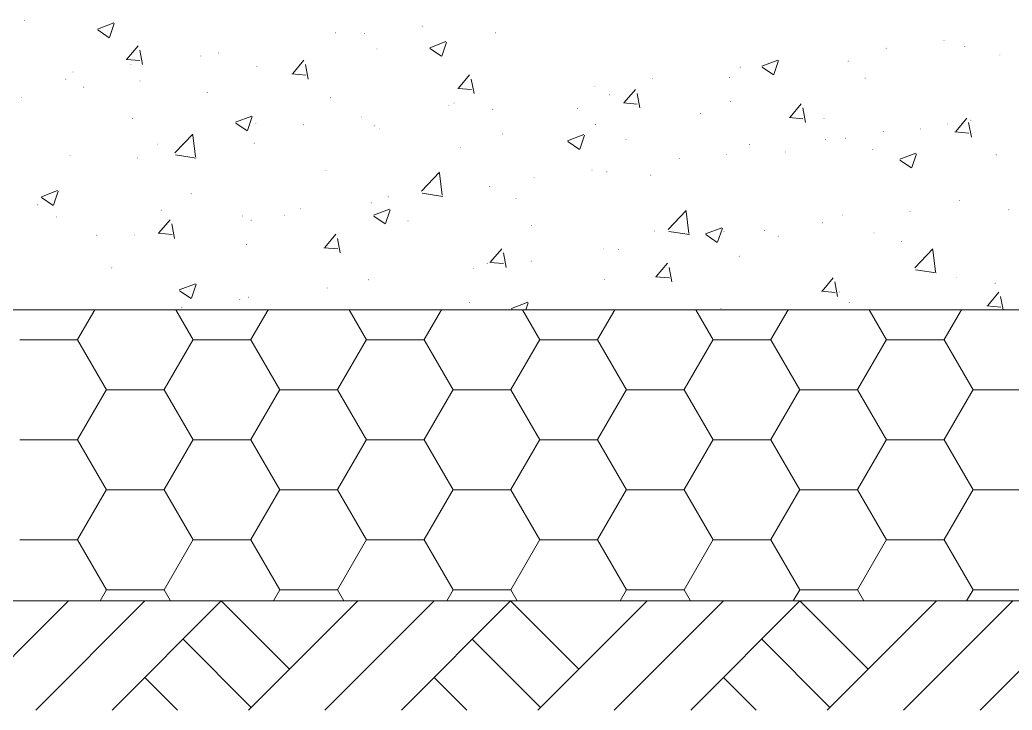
# Model space of a CAD drawing. Header units: millimetres. Extents: x -30643 to 86172, y -19411 to 63186.
# Drawn here: x -2947 to 2415, y -8136 to -4407 of the extents above; entities that cross this region are included whole.
import ezdxf

# ---------------------------------------------------------------- set-up
doc = ezdxf.new("R2010")
doc.units = ezdxf.units.MM

msp = doc.modelspace()

# ---------------------------------------------------------------- hatches: boundary and pattern name
h = msp.add_hatch(color=0)
h.dxf.hatch_style = 2
h.paths.add_polyline_path([(-2922.6, -4412.2), (-2925.2, -4409.6), (-2922.6, -4407), (-2920, -4409.6)])
h = msp.add_hatch(color=0)
h.dxf.hatch_style = 2
h.paths.add_polyline_path([(-772.8, -4443.2), (-775.4, -4440.6), (-772.8, -4438), (-770.2, -4440.6)])
h = msp.add_hatch(color=0)
h.dxf.hatch_style = 2
h.paths.add_polyline_path([(-1241.5, -4479.8), (-1244.1, -4477.2), (-1241.5, -4474.6), (-1238.9, -4477.2)])
h = msp.add_hatch(color=0)
h.dxf.hatch_style = 2
h.paths.add_polyline_path([(-1085.2, -4484), (-1087.9, -4481.4), (-1085.2, -4478.8), (-1082.6, -4481.4)])
h = msp.add_hatch(color=0)
h.dxf.hatch_style = 2
h.paths.add_polyline_path([(-376.6, -4479.1), (-379.2, -4476.5), (-376.6, -4473.9), (-374, -4476.5)])
h = msp.add_hatch(color=0)
h.dxf.hatch_style = 2
h.paths.add_polyline_path([(1734.4, -4562.1), (1731.8, -4559.5), (1734.4, -4556.9), (1737, -4559.5)])
h = msp.add_hatch(color=0)
h.dxf.hatch_style = 2
h.paths.add_polyline_path([(2046.8, -4520.6), (2044.2, -4518), (2046.8, -4515.4), (2049.4, -4518)])
h = msp.add_hatch(color=0)
h.dxf.hatch_style = 2
h.paths.add_polyline_path([(2159.4, -4553), (2156.8, -4550.4), (2159.4, -4547.8), (2162, -4550.4)])
h = msp.add_hatch(color=0)
h.dxf.hatch_style = 2
h.paths.add_polyline_path([(-1969.8, -4604.3), (-1972.4, -4601.7), (-1969.8, -4599.1), (-1967.2, -4601.7)])
h = msp.add_hatch(color=0)
h.dxf.hatch_style = 2
h.paths.add_polyline_path([(-1874.1, -4588.2), (-1876.7, -4585.6), (-1874.1, -4583), (-1871.5, -4585.6)])
h = msp.add_hatch(color=0)
h.dxf.hatch_style = 2
h.paths.add_polyline_path([(-1017.7, -4567.1), (-1020.3, -4564.4), (-1017.7, -4561.8), (-1015.1, -4564.4)])
h = msp.add_hatch(color=0)
h.dxf.hatch_style = 2
h.paths.add_polyline_path([(2348.7, -4599.4), (2346.1, -4596.8), (2348.7, -4594.2), (2351.3, -4596.8)])
h = msp.add_hatch(color=0)
h.dxf.hatch_style = 2
h.paths.add_polyline_path([(-2346.9, -4650.1), (-2349.6, -4647.5), (-2346.9, -4644.9), (-2344.3, -4647.5)])
h = msp.add_hatch(color=0)
h.dxf.hatch_style = 2
h.paths.add_polyline_path([(-1666.5, -4660.6), (-1669.1, -4658), (-1666.5, -4655.4), (-1663.9, -4658)])
h = msp.add_hatch(color=0)
h.dxf.hatch_style = 2
h.paths.add_polyline_path([(945.6, -4665.6), (943, -4663), (945.6, -4660.4), (948.2, -4663)])
h = msp.add_hatch(color=0)
h.dxf.hatch_style = 2
h.paths.add_polyline_path([(1528.9, -4633.2), (1526.3, -4630.6), (1528.9, -4628), (1531.5, -4630.6)])
h = msp.add_hatch(color=0)
h.dxf.hatch_style = 2
h.paths.add_polyline_path([(-2660.1, -4691.6), (-2662.7, -4689), (-2660.1, -4686.4), (-2657.5, -4689)])
h = msp.add_hatch(color=0)
h.dxf.hatch_style = 2
h.paths.add_polyline_path([(887.9, -4721.2), (885.3, -4718.6), (887.9, -4715.9), (890.5, -4718.6)])
h = msp.add_hatch(color=0)
h.dxf.hatch_style = 2
h.paths.add_polyline_path([(-2698.1, -4729.6), (-2700.7, -4727), (-2698.1, -4724.4), (-2695.5, -4727)])
h = msp.add_hatch(color=0)
h.dxf.hatch_style = 2
h.paths.add_polyline_path([(-2601, -4773.9), (-2603.6, -4771.3), (-2601, -4768.7), (-2598.4, -4771.3)])
h = msp.add_hatch(color=0)
h.dxf.hatch_style = 2
h.paths.add_polyline_path([(-2297, -4740.2), (-2299.6, -4737.6), (-2297, -4734.9), (-2294.4, -4737.6)])
h = msp.add_hatch(color=0)
h.dxf.hatch_style = 2
h.paths.add_polyline_path([(160.3, -4769), (157.7, -4766.4), (160.3, -4763.8), (162.9, -4766.4)])
h = msp.add_hatch(color=0)
h.dxf.hatch_style = 2
h.paths.add_polyline_path([(472.7, -4728.2), (470.1, -4725.6), (472.7, -4723), (475.3, -4725.6)])
h = msp.add_hatch(color=0)
h.dxf.hatch_style = 2
h.paths.add_polyline_path([(1620.4, -4724.7), (1617.8, -4722.1), (1620.4, -4719.5), (1623, -4722.1)])
h = msp.add_hatch(color=0)
h.dxf.hatch_style = 2
h.paths.add_polyline_path([(-2938, -4828.1), (-2940.6, -4825.5), (-2938, -4822.9), (-2935.4, -4825.5)])
h = msp.add_hatch(color=0)
h.dxf.hatch_style = 2
h.paths.add_polyline_path([(-1934.6, -4802.1), (-1937.2, -4799.5), (-1934.6, -4796.9), (-1932, -4799.5)])
h = msp.add_hatch(color=0)
h.dxf.hatch_style = 2
h.paths.add_polyline_path([(-1268.2, -4830.2), (-1270.8, -4827.6), (-1268.2, -4825), (-1265.6, -4827.6)])
h = msp.add_hatch(color=0)
h.dxf.hatch_style = 2
h.paths.add_polyline_path([(239.1, -4814.7), (236.5, -4812.1), (239.1, -4809.5), (241.7, -4812.1)])
h = msp.add_hatch(color=0)
h.dxf.hatch_style = 2
h.paths.add_polyline_path([(-628.6, -4873.2), (-631.2, -4870.5), (-628.6, -4867.9), (-626, -4870.5)])
h = msp.add_hatch(color=0)
h.dxf.hatch_style = 2
h.paths.add_polyline_path([(-601.1, -4859.1), (-603.7, -4856.5), (-601.1, -4853.9), (-598.5, -4856.5)])
h = msp.add_hatch(color=0)
h.dxf.hatch_style = 2
h.paths.add_polyline_path([(892.1, -4849.9), (889.5, -4847.3), (892.1, -4844.7), (894.7, -4847.3)])
h = msp.add_hatch(color=0)
h.dxf.hatch_style = 2
h.paths.add_polyline_path([(-1101.4, -4935.1), (-1104, -4932.5), (-1101.4, -4929.9), (-1098.8, -4932.5)])
h = msp.add_hatch(color=0)
h.dxf.hatch_style = 2
h.paths.add_polyline_path([(-391.4, -4894.3), (-394, -4891.7), (-391.4, -4889.1), (-388.8, -4891.7)])
h = msp.add_hatch(color=0)
h.dxf.hatch_style = 2
h.paths.add_polyline_path([(65.3, -4887.2), (62.7, -4884.6), (65.3, -4882), (67.9, -4884.6)])
h = msp.add_hatch(color=0)
h.dxf.hatch_style = 2
h.paths.add_polyline_path([(731.6, -4915.4), (729, -4912.8), (731.6, -4910.2), (734.3, -4912.8)])
h = msp.add_hatch(color=0)
h.dxf.hatch_style = 2
h.paths.add_polyline_path([(-2337.8, -4942.1), (-2340.4, -4939.5), (-2337.8, -4936.9), (-2335.2, -4939.5)])
h = msp.add_hatch(color=0)
h.dxf.hatch_style = 2
h.paths.add_polyline_path([(-1671.4, -4970.3), (-1674, -4967.7), (-1671.4, -4965.1), (-1668.8, -4967.7)])
h = msp.add_hatch(color=0)
h.dxf.hatch_style = 2
h.paths.add_polyline_path([(-1413.9, -4976.6), (-1416.5, -4974), (-1413.9, -4971.4), (-1411.3, -4974)])
h = msp.add_hatch(color=0)
h.dxf.hatch_style = 2
h.paths.add_polyline_path([(-1032.5, -4982.2), (-1035.1, -4979.6), (-1032.5, -4977), (-1029.9, -4979.6)])
h = msp.add_hatch(color=0)
h.dxf.hatch_style = 2
h.paths.add_polyline_path([(163.8, -4974.5), (161.2, -4971.9), (163.8, -4969.3), (166.4, -4971.9)])
h = msp.add_hatch(color=0)
h.dxf.hatch_style = 2
h.paths.add_polyline_path([(1398.7, -4943.5), (1396.1, -4940.9), (1398.7, -4938.3), (1401.3, -4940.9)])
h = msp.add_hatch(color=0)
h.dxf.hatch_style = 2
h.paths.add_polyline_path([(2065.1, -4971.7), (2062.5, -4969.1), (2065.1, -4966.5), (2067.7, -4969.1)])
h = msp.add_hatch(color=0)
h.dxf.hatch_style = 2
h.paths.add_polyline_path([(2144.6, -4968.9), (2142, -4966.2), (2144.6, -4963.6), (2147.2, -4966.2)])
h = msp.add_hatch(color=0)
h.dxf.hatch_style = 2
h.paths.add_polyline_path([(2191.8, -4951.3), (2189.2, -4948.7), (2191.8, -4946.1), (2194.4, -4948.7)])
h = msp.add_hatch(color=0)
h.dxf.hatch_style = 2
h.paths.add_polyline_path([(-1004.3, -4998.4), (-1006.9, -4995.8), (-1004.3, -4993.2), (-1001.7, -4995.8)])
h = msp.add_hatch(color=0)
h.dxf.hatch_style = 2
h.paths.add_polyline_path([(-337.9, -5026.6), (-340.5, -5024), (-337.9, -5021.3), (-335.3, -5024)])
h = msp.add_hatch(color=0)
h.dxf.hatch_style = 2
h.paths.add_polyline_path([(1718.2, -5013.2), (1715.6, -5010.6), (1718.2, -5008), (1720.8, -5010.6)])
h = msp.add_hatch(color=0)
h.dxf.hatch_style = 2
h.paths.add_polyline_path([(1919.5, -4999.1), (1916.9, -4996.5), (1919.5, -4993.9), (1922.1, -4996.5)])
h = msp.add_hatch(color=0)
h.dxf.hatch_style = 2
h.paths.add_polyline_path([(-2202.7, -5080.7), (-2205.3, -5078.1), (-2202.7, -5075.5), (-2200.1, -5078.1)])
h = msp.add_hatch(color=0)
h.dxf.hatch_style = 2
h.paths.add_polyline_path([(-1681.3, -5075.8), (-1683.9, -5073.2), (-1681.3, -5070.6), (-1678.7, -5073.2)])
h = msp.add_hatch(color=0)
h.dxf.hatch_style = 2
h.paths.add_polyline_path([(328.4, -5054.7), (325.8, -5052.1), (328.4, -5049.5), (331, -5052.1)])
h = msp.add_hatch(color=0)
h.dxf.hatch_style = 2
h.paths.add_polyline_path([(995.5, -5082.8), (992.9, -5080.2), (995.5, -5077.6), (998.1, -5080.2)])
h = msp.add_hatch(color=0)
h.dxf.hatch_style = 2
h.paths.add_polyline_path([(1405.8, -5054.7), (1403.2, -5052.1), (1405.8, -5049.5), (1408.4, -5052.1)])
h = msp.add_hatch(color=0)
h.dxf.hatch_style = 2
h.paths.add_polyline_path([(1514.1, -5049.1), (1511.5, -5046.5), (1514.1, -5043.9), (1516.7, -5046.5)])
h = msp.add_hatch(color=0)
h.dxf.hatch_style = 2
h.paths.add_polyline_path([(-2675.6, -5142.7), (-2678.2, -5140.1), (-2675.6, -5137.5), (-2673, -5140.1)])
h = msp.add_hatch(color=0)
h.dxf.hatch_style = 2
h.paths.add_polyline_path([(-564.5, -5099.7), (-567.1, -5097.1), (-564.5, -5094.5), (-561.9, -5097.1)])
h = msp.add_hatch(color=0)
h.dxf.hatch_style = 2
h.paths.add_polyline_path([(872.4, -5137), (869.8, -5134.4), (872.4, -5131.8), (875, -5134.4)])
h = msp.add_hatch(color=0)
h.dxf.hatch_style = 2
h.paths.add_polyline_path([(1191.2, -5123.7), (1188.5, -5121.1), (1191.2, -5118.5), (1193.8, -5121.1)])
h = msp.add_hatch(color=0)
h.dxf.hatch_style = 2
h.paths.add_polyline_path([(1661.9, -5111), (1659.3, -5108.4), (1661.9, -5105.8), (1664.5, -5108.4)])
h = msp.add_hatch(color=0)
h.dxf.hatch_style = 2
h.paths.add_polyline_path([(2328.3, -5139.1), (2325.7, -5136.5), (2328.3, -5133.9), (2330.9, -5136.5)])
h = msp.add_hatch(color=0)
h.dxf.hatch_style = 2
h.paths.add_polyline_path([(-2311.8, -5156), (-2314.4, -5153.4), (-2311.8, -5150.8), (-2309.2, -5153.4)])
h = msp.add_hatch(color=0)
h.dxf.hatch_style = 2
h.paths.add_polyline_path([(616.9, -5158.1), (614.3, -5155.5), (616.9, -5152.9), (619.6, -5155.5)])
h = msp.add_hatch(color=0)
h.dxf.hatch_style = 2
h.paths.add_polyline_path([(-1292.8, -5225), (-1295.4, -5222.4), (-1292.8, -5219.8), (-1290.2, -5222.4)])
h = msp.add_hatch(color=0)
h.dxf.hatch_style = 2
h.paths.add_polyline_path([(144.1, -5220.8), (141.5, -5218.2), (144.1, -5215.6), (146.7, -5218.2)])
h = msp.add_hatch(color=0)
h.dxf.hatch_style = 2
h.paths.add_polyline_path([(224.3, -5230.6), (221.7, -5228), (224.3, -5225.4), (226.9, -5228)])
h = msp.add_hatch(color=0)
h.dxf.hatch_style = 2
h.paths.add_polyline_path([(462.8, -5248.9), (460.2, -5246.3), (462.8, -5243.7), (465.4, -5246.3)])
h = msp.add_hatch(color=0)
h.dxf.hatch_style = 2
h.paths.add_polyline_path([(-406.9, -5310.1), (-409.5, -5307.5), (-406.9, -5304.9), (-404.3, -5307.5)])
h = msp.add_hatch(color=0)
h.dxf.hatch_style = 2
h.paths.add_polyline_path([(-168.4, -5261.6), (-171, -5259), (-168.4, -5256.4), (-165.8, -5259)])
h = msp.add_hatch(color=0)
h.dxf.hatch_style = 2
h.paths.add_polyline_path([(-2021.1, -5349.5), (-2023.7, -5346.9), (-2021.1, -5344.3), (-2018.5, -5346.9)])
h = msp.add_hatch(color=0)
h.dxf.hatch_style = 2
h.paths.add_polyline_path([(-957.2, -5365.7), (-959.8, -5363.1), (-957.2, -5360.5), (-954.6, -5363.1)])
h = msp.add_hatch(color=0)
h.dxf.hatch_style = 2
h.paths.add_polyline_path([(-2849.4, -5409.4), (-2852, -5406.8), (-2849.4, -5404.1), (-2846.8, -5406.8)])
h = msp.add_hatch(color=0)
h.dxf.hatch_style = 2
h.paths.add_polyline_path([(-1048, -5398.1), (-1050.6, -5395.5), (-1048, -5392.9), (-1045.4, -5395.5)])
h = msp.add_hatch(color=0)
h.dxf.hatch_style = 2
h.paths.add_polyline_path([(-265.5, -5374.2), (-268.1, -5371.6), (-265.5, -5369), (-262.9, -5371.6)])
h = msp.add_hatch(color=0)
h.dxf.hatch_style = 2
h.paths.add_polyline_path([(2129.2, -5384.7), (2126.6, -5382.1), (2129.2, -5379.5), (2131.8, -5382.1)])
h = msp.add_hatch(color=0)
h.dxf.hatch_style = 2
h.paths.add_polyline_path([(-2183, -5437.5), (-2185.6, -5434.9), (-2183, -5432.3), (-2180.4, -5434.9)])
h = msp.add_hatch(color=0)
h.dxf.hatch_style = 2
h.paths.add_polyline_path([(-1742.5, -5469.2), (-1745.1, -5466.6), (-1742.5, -5464), (-1739.9, -5466.6)])
h = msp.add_hatch(color=0)
h.dxf.hatch_style = 2
h.paths.add_polyline_path([(-1516.6, -5465.6), (-1519.2, -5463), (-1516.6, -5460.4), (-1514, -5463)])
h = msp.add_hatch(color=0)
h.dxf.hatch_style = 2
h.paths.add_polyline_path([(-1430.1, -5427.7), (-1432.7, -5425), (-1430.1, -5422.4), (-1427.4, -5425)])
h = msp.add_hatch(color=0)
h.dxf.hatch_style = 2
h.paths.add_polyline_path([(1498.7, -5464.2), (1496.1, -5461.6), (1498.7, -5459), (1501.3, -5461.6)])
h = msp.add_hatch(color=0)
h.dxf.hatch_style = 2
h.paths.add_polyline_path([(1863.2, -5443.8), (1860.6, -5441.2), (1863.2, -5438.6), (1865.8, -5441.2)])
h = msp.add_hatch(color=0)
h.dxf.hatch_style = 2
h.paths.add_polyline_path([(2396.6, -5436.1), (2394, -5433.5), (2396.6, -5430.9), (2399.2, -5433.5)])
h = msp.add_hatch(color=0)
h.dxf.hatch_style = 2
h.paths.add_polyline_path([(-2749.5, -5474.8), (-2752.1, -5472.2), (-2749.5, -5469.6), (-2746.8, -5472.2)])
h = msp.add_hatch(color=0)
h.dxf.hatch_style = 2
h.paths.add_polyline_path([(-1696.7, -5491.7), (-1699.4, -5489.1), (-1696.7, -5486.5), (-1694.1, -5489.1)])
h = msp.add_hatch(color=0)
h.dxf.hatch_style = 2
h.paths.add_polyline_path([(-993.8, -5498.7), (-996.4, -5496.1), (-993.8, -5493.5), (-991.2, -5496.1)])
h = msp.add_hatch(color=0)
h.dxf.hatch_style = 2
h.paths.add_polyline_path([(-849.5, -5493.8), (-852.1, -5491.2), (-849.5, -5488.6), (-846.9, -5491.2)])
h = msp.add_hatch(color=0)
h.dxf.hatch_style = 2
h.paths.add_polyline_path([(-183.1, -5521.9), (-185.7, -5519.3), (-183.1, -5516.7), (-180.5, -5519.3)])
h = msp.add_hatch(color=0)
h.dxf.hatch_style = 2
h.paths.add_polyline_path([(1390.3, -5505.8), (1387.7, -5503.2), (1390.3, -5500.6), (1392.9, -5503.2)])
h = msp.add_hatch(color=0)
h.dxf.hatch_style = 2
h.paths.add_polyline_path([(-2531.3, -5572.6), (-2533.9, -5570), (-2531.3, -5567.4), (-2528.7, -5570)])
h = msp.add_hatch(color=0)
h.dxf.hatch_style = 2
h.paths.add_polyline_path([(-2327.2, -5571.9), (-2329.8, -5569.3), (-2327.2, -5566.7), (-2324.6, -5569.3)])
h = msp.add_hatch(color=0)
h.dxf.hatch_style = 2
h.paths.add_polyline_path([(483.3, -5550.1), (480.6, -5547.5), (483.3, -5544.9), (485.9, -5547.5)])
h = msp.add_hatch(color=0)
h.dxf.hatch_style = 2
h.paths.add_polyline_path([(857.6, -5552.2), (855, -5549.6), (857.6, -5547), (860.2, -5549.6)])
h = msp.add_hatch(color=0)
h.dxf.hatch_style = 2
h.paths.add_polyline_path([(1077.2, -5547.3), (1074.6, -5544.7), (1077.2, -5542.1), (1079.8, -5544.7)])
h = msp.add_hatch(color=0)
h.dxf.hatch_style = 2
h.paths.add_polyline_path([(1150.3, -5578.2), (1147.7, -5575.6), (1150.3, -5573), (1152.9, -5575.6)])
h = msp.add_hatch(color=0)
h.dxf.hatch_style = 2
h.paths.add_polyline_path([(1668.2, -5560.6), (1665.6, -5558), (1668.2, -5555.4), (1670.8, -5558)])
h = msp.add_hatch(color=0)
h.dxf.hatch_style = 2
h.paths.add_polyline_path([(-1722.1, -5624), (-1724.7, -5621.4), (-1722.1, -5618.8), (-1719.5, -5621.4)])
h = msp.add_hatch(color=0)
h.dxf.hatch_style = 2
h.paths.add_polyline_path([(1816.7, -5606.4), (1814.1, -5603.8), (1816.7, -5601.2), (1819.3, -5603.8)])
h = msp.add_hatch(color=0)
h.dxf.hatch_style = 2
h.paths.add_polyline_path([(208.8, -5645.8), (206.2, -5643.2), (208.8, -5640.6), (211.4, -5643.2)])
h = msp.add_hatch(color=0)
h.dxf.hatch_style = 2
h.paths.add_polyline_path([(289, -5650.7), (286.4, -5648.1), (289, -5645.5), (291.6, -5648.1)])
h = msp.add_hatch(color=0)
h.dxf.hatch_style = 2
h.paths.add_polyline_path([(939.9, -5685.9), (937.3, -5683.3), (939.9, -5680.7), (942.5, -5683.3)])
h = msp.add_hatch(color=0)
h.dxf.hatch_style = 2
h.paths.add_polyline_path([(-421.7, -5726), (-424.3, -5723.4), (-421.7, -5720.8), (-419.1, -5723.4)])
h = msp.add_hatch(color=0)
h.dxf.hatch_style = 2
h.paths.add_polyline_path([(-184.5, -5713.3), (-187.1, -5710.7), (-184.5, -5708.1), (-181.9, -5710.7)])
h = msp.add_hatch(color=0)
h.dxf.hatch_style = 2
h.paths.add_polyline_path([(-2450.4, -5749.2), (-2453, -5746.6), (-2450.4, -5744), (-2447.8, -5746.6)])
h = msp.add_hatch(color=0)
h.dxf.hatch_style = 2
h.paths.add_polyline_path([(-497, -5754.2), (-499.6, -5751.6), (-497, -5749), (-494.4, -5751.6)])
h = msp.add_hatch(color=0)
h.dxf.hatch_style = 2
h.paths.add_polyline_path([(-1063.4, -5814), (-1066, -5811.4), (-1063.4, -5808.8), (-1060.8, -5811.4)])
h = msp.add_hatch(color=0)
h.dxf.hatch_style = 2
h.paths.add_polyline_path([(211.6, -5811.2), (209, -5808.6), (211.6, -5805.9), (214.2, -5808.6)])
h = msp.add_hatch(color=0)
h.dxf.hatch_style = 2
h.paths.add_polyline_path([(2114.4, -5800.6), (2111.8, -5798), (2114.4, -5795.4), (2117, -5798)])
h = msp.add_hatch(color=0)
h.dxf.hatch_style = 2
h.paths.add_polyline_path([(2323.4, -5832.3), (2320.8, -5829.7), (2323.4, -5827.1), (2326, -5829.7)])
h = msp.add_hatch(color=0)
h.dxf.hatch_style = 2
h.paths.add_polyline_path([(-1285.8, -5858.3), (-1288.4, -5855.7), (-1285.8, -5853.1), (-1283.2, -5855.7)])
h = msp.add_hatch(color=0)
h.dxf.hatch_style = 2
h.paths.add_polyline_path([(1483.2, -5880.1), (1480.6, -5877.5), (1483.2, -5874.9), (1485.8, -5877.5)])
h = msp.add_hatch(color=0)
h.dxf.hatch_style = 2
h.paths.add_polyline_path([(-1758.7, -5920.2), (-1761.3, -5917.6), (-1758.7, -5915), (-1756.1, -5917.6)])
h = msp.add_hatch(color=0)
h.dxf.hatch_style = 2
h.paths.add_polyline_path([(-1711.5, -5907.6), (-1714.1, -5905), (-1711.5, -5902.4), (-1708.9, -5905)])
h = msp.add_hatch(color=0)
h.dxf.hatch_style = 2
h.paths.add_polyline_path([(-516.7, -5935.7), (-519.3, -5933.1), (-516.7, -5930.5), (-514.1, -5933.1)])
h = msp.add_hatch(color=0)
h.dxf.hatch_style = 2
h.paths.add_polyline_path([(1534.5, -5936.4), (1531.9, -5933.8), (1534.5, -5931.2), (1537.2, -5933.8)])
h = msp.add_hatch(color=0)
h.dxf.hatch_style = 2
h.paths.add_polyline_path([(-2853.6, -5975.8), (-2856.2, -5973.2), (-2853.6, -5970.6), (-2851, -5973.2)])
h = msp.add_hatch(color=0)
h.dxf.hatch_style = 2
h.paths.add_polyline_path([(-2853.6, -5975.8), (-2856.2, -5973.2), (-2853.6, -5970.6), (-2851, -5973.2)])
h = msp.add_hatch(color=0)
h.dxf.hatch_style = 2
h.paths.add_polyline_path([(-2853.6, -5975.8), (-2856.2, -5973.2), (-2853.6, -5970.6), (-2851, -5973.2)])
h = msp.add_hatch(color=0)
h.dxf.hatch_style = 2
h.paths.add_polyline_path([(-2327.2, -5975.8), (-2329.8, -5973.2), (-2327.2, -5970.6), (-2324.6, -5973.2)])
h = msp.add_hatch(color=0)
h.dxf.hatch_style = 2
h.paths.add_polyline_path([(-2202.7, -5975.8), (-2205.3, -5973.2), (-2202.7, -5970.6), (-2200.1, -5973.2)])
h = msp.add_hatch(color=0)
h.dxf.hatch_style = 2
h.paths.add_polyline_path([(-2179.5, -5975.8), (-2182.1, -5973.2), (-2179.5, -5970.6), (-2176.9, -5973.2)])
h = msp.add_hatch(color=0)
h.dxf.hatch_style = 2
h.paths.add_polyline_path([(-2179.5, -5975.8), (-2182.1, -5973.2), (-2179.5, -5970.6), (-2176.9, -5973.2)])
h = msp.add_hatch(color=0)
h.dxf.hatch_style = 2
h.paths.add_polyline_path([(-2071.1, -5961.7), (-2073.7, -5959.1), (-2071.1, -5956.5), (-2068.5, -5959.1)])
h = msp.add_hatch(color=0)
h.dxf.hatch_style = 2
h.paths.add_polyline_path([(-1800.9, -5975.8), (-1803.5, -5973.2), (-1800.9, -5970.6), (-1798.3, -5973.2)])
h = msp.add_hatch(color=0)
h.dxf.hatch_style = 2
h.paths.add_polyline_path([(-1337.9, -5975.8), (-1340.5, -5973.2), (-1337.9, -5970.6), (-1335.3, -5973.2)])
h = msp.add_hatch(color=0)
h.dxf.hatch_style = 2
h.paths.add_polyline_path([(-1273.8, -5975.8), (-1276.4, -5973.2), (-1273.8, -5970.6), (-1271.2, -5973.2)])
h = msp.add_hatch(color=0)
h.dxf.hatch_style = 2
h.paths.add_polyline_path([(-1273.8, -5975.8), (-1276.4, -5973.2), (-1273.8, -5970.6), (-1271.2, -5973.2)])
h = msp.add_hatch(color=0)
h.dxf.hatch_style = 2
h.paths.add_polyline_path([(-747.5, -5975.8), (-750.1, -5973.2), (-747.5, -5970.6), (-744.9, -5973.2)])
h = msp.add_hatch(color=0)
h.dxf.hatch_style = 2
h.paths.add_polyline_path([(-747.5, -5975.8), (-750.1, -5973.2), (-747.5, -5970.6), (-744.9, -5973.2)])
h = msp.add_hatch(color=0)
h.dxf.hatch_style = 2
h.paths.add_polyline_path([(-747.5, -5975.8), (-750.1, -5973.2), (-747.5, -5970.6), (-744.9, -5973.2)])
h = msp.add_hatch(color=0)
h.dxf.hatch_style = 2
h.paths.add_polyline_path([(-221.1, -5975.8), (-223.7, -5973.2), (-221.1, -5970.6), (-218.5, -5973.2)])
h = msp.add_hatch(color=0)
h.dxf.hatch_style = 2
h.paths.add_polyline_path([(305.2, -5975.8), (302.6, -5973.2), (305.2, -5970.6), (307.8, -5973.2)])
h = msp.add_hatch(color=0)
h.dxf.hatch_style = 2
h.paths.add_polyline_path([(305.2, -5975.8), (302.6, -5973.2), (305.2, -5970.6), (307.8, -5973.2)])
h = msp.add_hatch(color=0)
h.dxf.hatch_style = 2
h.paths.add_polyline_path([(832.3, -5975.8), (829.7, -5973.2), (832.3, -5970.6), (834.9, -5973.2)])
h = msp.add_hatch(color=0)
h.dxf.hatch_style = 2
h.paths.add_polyline_path([(832.3, -5975.8), (829.7, -5973.2), (832.3, -5970.6), (834.9, -5973.2)])
h = msp.add_hatch(color=0)
h.dxf.hatch_style = 2
h.paths.add_polyline_path([(842.1, -5968.1), (839.5, -5965.5), (842.1, -5962.9), (844.7, -5965.5)])
h = msp.add_hatch(color=0)
h.dxf.hatch_style = 2
h.paths.add_polyline_path([(1233.4, -5975.8), (1230.8, -5973.2), (1233.4, -5970.6), (1236, -5973.2)])
h = msp.add_hatch(color=0)
h.dxf.hatch_style = 2
h.paths.add_polyline_path([(1358.6, -5975.8), (1356, -5973.2), (1358.6, -5970.6), (1361.2, -5973.2)])
h = msp.add_hatch(color=0)
h.dxf.hatch_style = 2
h.paths.add_polyline_path([(1358.6, -5975.8), (1356, -5973.2), (1358.6, -5970.6), (1361.2, -5973.2)])
h = msp.add_hatch(color=0)
h.dxf.hatch_style = 2
h.paths.add_polyline_path([(1358.6, -5975.8), (1356, -5973.2), (1358.6, -5970.6), (1361.2, -5973.2)])
h = msp.add_hatch(color=0)
h.dxf.hatch_style = 2
h.paths.add_polyline_path([(1885, -5975.8), (1882.4, -5973.2), (1885, -5970.6), (1887.6, -5973.2)])
h = msp.add_hatch(color=0)
h.dxf.hatch_style = 2
h.paths.add_polyline_path([(2412, -5975.8), (2409.4, -5973.2), (2412, -5970.6), (2414.6, -5973.2)])
h = msp.add_hatch(color=0)
h.dxf.hatch_style = 2
h.paths.add_polyline_path([(2412, -5975.8), (2409.4, -5973.2), (2412, -5970.6), (2414.6, -5973.2)])

# ---------------------------------------------------------------- linework, layer by layer
at = {"color": 0, "lineweight": 0}
for points in [[(-2527.1, -4457.5), (-2439.1, -4423.7)], [(-2461.6, -4502.5), (-2436.3, -4427.2)], [(-2525.7, -4461.7), (-2463.8, -4503.9)], [(-2368.1, -4619.3), (-2307.5, -4547.6)], [(-732, -4557.4), (-644.7, -4524.3)], [(-667.3, -4602.4), (-641.9, -4527.2)], [(-2284.3, -4648.2), (-2298.4, -4570.1)], [(-730.6, -4561.6), (-668.7, -4603.9)], [(-2372.3, -4620.7), (-2297.7, -4627.1)], [(-1472.3, -4697.4), (-1412.5, -4625.7)], [(-1388.5, -4727), (-1402.6, -4648.2)], [(1062.4, -4657.3), (1149.6, -4624.3)], [(1063.8, -4662.3), (1125.7, -4703.8)], [(1127.8, -4702.4), (1153.2, -4627.1)], [(-1476.5, -4698.9), (-1401.9, -4705.9)], [(-576.5, -4775.6), (-516.7, -4703.8)], [(-492.8, -4805.1), (-507.5, -4727)], [(-580.7, -4777.7), (-506.1, -4784)], [(319.3, -4854.4), (379.1, -4782.6)], [(403, -4883.2), (388.3, -4805.1)], [(314.4, -4855.8), (389.7, -4862.1)], [(1215.1, -4932.5), (1274.9, -4860.7)], [(-1781.2, -4960.6), (-1693.9, -4926.8)], [(-1716.5, -5005.7), (-1691.1, -4929.7)], [(1298.8, -4962), (1284, -4883.2)], [(-1780.5, -4964.8), (-1717.9, -5006.4)], [(1210.2, -4933.9), (1284.7, -4940.9)], [(2110.2, -5010.6), (2170.7, -4938.8)], [(2194.6, -5040.1), (2179.8, -4962)], [(-2109.8, -5126), (-2012.7, -5024.7)], [(-1997.9, -5147.8), (-2012, -5029.6)], [(13.2, -5060.5), (100.4, -5026.8)], [(78.6, -5105.6), (104, -5030.3)], [(2105.9, -5012.7), (2180.5, -5019)], [(14.6, -5064.8), (76.5, -5107)], [(-2105.6, -5136.5), (-1994.4, -5154.1)], [(1807.6, -5160.5), (1895.5, -5126.7)], [(1873, -5205.5), (1898.3, -5130.2)], [(1809, -5164.7), (1870.9, -5206.9)], [(-777, -5332.9), (-679.9, -5230.8)], [(-665.2, -5354.7), (-679.2, -5235.8)], [(-2830.4, -5363.1), (-2743.1, -5329.3)], [(-2765.6, -5408.2), (-2740.3, -5332.9)], [(-772.8, -5343.4), (-661.6, -5361)], [(-2829.7, -5367.3), (-2767, -5409.6)], [(-1036, -5463), (-948.7, -5429.3)], [(-1034.6, -5467.3), (-972.7, -5509.5)], [(-970.6, -5508.1), (-945.2, -5432.8)], [(555.7, -5539), (652.8, -5437.7)], [(667.6, -5561.6), (653.5, -5442.6)], [(-2195, -5558), (-2134.4, -5487)], [(-2111.2, -5587.6), (-2125.3, -5509.5)], [(-2199.2, -5560.2), (-2124.6, -5566.5)], [(-1299.2, -5636.9), (-1238.7, -5565.1)], [(560, -5550.3), (671.1, -5567.2)], [(758.4, -5563), (846.3, -5529.9)], [(759.8, -5567.2), (821.7, -5609.4)], [(823.8, -5608), (849.2, -5532.7)], [(-1215.4, -5665.7), (-1229.5, -5587.6)], [(-1303.4, -5638.3), (-1228.8, -5644.6)], [(-403.4, -5715), (-342.9, -5643.2)], [(-319.6, -5744.5), (-333.7, -5666.4)], [(1888.5, -5745.9), (1985.6, -5644.6)], [(2000.4, -5767.7), (1986.3, -5649.5)], [(-407.6, -5717.1), (-333, -5723.4)], [(492.4, -5793.8), (552.2, -5722)], [(576.1, -5822.6), (562.1, -5744.5)], [(1892.7, -5757.2), (2003.9, -5774.1)], [(-2085.2, -5866.3), (-1997.9, -5832.5)], [(-2019.7, -5911.3), (-1994.4, -5835.3)], [(488.2, -5795.2), (562.8, -5801.5)], [(1388.2, -5871.9), (1448, -5800.1)], [(1471.9, -5901.4), (1457.1, -5822.6)], [(-2083.8, -5870.5), (-2021.8, -5912)], [(1384, -5873.3), (1458.5, -5880.3)], [(2284, -5950), (2343.8, -5878.2)], [(-290.8, -5966.2), (-202.8, -5932.4)], [(-212.7, -5973.2), (-200, -5935.2)], [(2366.3, -5973.2), (2352.9, -5901.4)], [(-4424.9, -5973.2), (3441.5, -5973.2)], [(-2634.8, -6134.4), (-2541.9, -5973.2)], [(-2010.6, -6135.1), (-2104.2, -5973.2)], [(-1698.2, -6134.4), (-1605.3, -5973.2)], [(-1074, -6135.1), (-1167.6, -5973.2)], [(-761.6, -6134.4), (-668.7, -5973.2)], [(-289.4, -5970.4), (-285.2, -5973.2)], [(-137.4, -6135.1), (-231, -5973.2)], [(175, -6134.4), (267.9, -5973.2)], [(799.2, -6135.1), (705.6, -5973.2)], [(1111.6, -6134.4), (1204.5, -5973.2)], [(1735.8, -6135.1), (1642.2, -5973.2)], [(2048.2, -6134.4), (2141.1, -5973.2)], [(2279, -5952.1), (2354.3, -5958.4)], [(-2946.5, -6135.1), (-2634, -6135.1)], [(-2479.2, -6405.3), (-2635.5, -6135.1)], [(-2166.1, -6404.6), (-2010.6, -6134.4)], [(-2009.9, -6135.1), (-1697.5, -6135.1)], [(-1542.6, -6405.3), (-1698.9, -6135.1)], [(-1229.5, -6404.6), (-1074, -6134.4)], [(-1073.3, -6135.1), (-760.9, -6135.1)], [(-606, -6405.3), (-762.3, -6135.1)], [(-293.6, -6404.6), (-137.4, -6134.4)], [(-136.7, -6135.1), (175.7, -6135.1)], [(330.6, -6405.3), (174.3, -6135.1)], [(643, -6404.6), (799.2, -6134.4)], [(799.9, -6135.1), (1111.6, -6135.1)], [(1267.1, -6405.3), (1110.9, -6135.1)], [(1579.6, -6404.6), (1735.8, -6134.4)], [(1736.5, -6135.1), (2048.2, -6135.1)], [(2203.7, -6405.3), (2047.5, -6135.1)], [(-2634.8, -6674.8), (-2478.5, -6404.6)], [(-2478.5, -6405.3), (-2166.1, -6405.3)], [(-2010.6, -6675.5), (-2166.8, -6405.3)], [(-1698.2, -6674.8), (-1541.9, -6404.6)], [(-1541.9, -6405.3), (-1229.5, -6405.3)], [(-1074, -6675.5), (-1230.2, -6405.3)], [(-761.6, -6674.8), (-605.3, -6404.6)], [(-605.3, -6405.3), (-292.9, -6405.3)], [(-137.4, -6675.5), (-293.6, -6405.3)], [(175, -6674.8), (331.3, -6404.6)], [(331.3, -6405.3), (643.7, -6405.3)], [(799.2, -6675.5), (643, -6405.3)], [(1111.6, -6674.8), (1267.9, -6404.6)], [(1267.9, -6405.3), (1580.3, -6405.3)], [(1735.8, -6675.5), (1579.6, -6405.3)], [(2048.2, -6674.8), (2204.4, -6404.6)], [(2204.4, -6405.3), (2516.9, -6405.3)], [(-2946.5, -6675.5), (-2634, -6675.5)], [(-2479.2, -6945.7), (-2635.5, -6675.5)], [(-2166.1, -6945), (-2010.6, -6674.8)], [(-2009.9, -6675.5), (-1697.5, -6675.5)], [(-1542.6, -6945.7), (-1698.9, -6675.5)], [(-1229.5, -6945), (-1074, -6674.8)], [(-1073.3, -6675.5), (-760.9, -6675.5)], [(-606, -6945.7), (-762.3, -6675.5)], [(-293.6, -6945), (-137.4, -6674.8)], [(-136.7, -6675.5), (175.7, -6675.5)], [(330.6, -6945.7), (174.3, -6675.5)], [(643, -6945), (799.2, -6674.8)], [(799.9, -6675.5), (1111.6, -6675.5)], [(1267.1, -6945.7), (1110.9, -6675.5)], [(1579.6, -6945), (1735.8, -6674.8)], [(1736.5, -6675.5), (2048.2, -6675.5)], [(2203.7, -6945.7), (2047.5, -6675.5)], [(-2634.8, -7215.2), (-2478.5, -6945)], [(-2478.5, -6945.7), (-2166.1, -6945.7)], [(-2010.6, -7215.9), (-2166.8, -6945.7)], [(-1698.2, -7215.2), (-1541.9, -6945)], [(-1541.9, -6945.7), (-1229.5, -6945.7)], [(-1074, -7215.9), (-1230.2, -6945.7)], [(-761.6, -7215.2), (-605.3, -6945)], [(-605.3, -6945.7), (-292.9, -6945.7)], [(-137.4, -7215.9), (-293.6, -6945.7)], [(175, -7215.2), (331.3, -6945)], [(331.3, -6945.7), (643.7, -6945.7)], [(799.2, -7215.9), (643, -6945.7)], [(1111.6, -7215.2), (1267.9, -6945)], [(1267.9, -6945.7), (1580.3, -6945.7)], [(1735.8, -7215.9), (1579.6, -6945.7)], [(2048.2, -7215.2), (2204.4, -6945)], [(2204.4, -6945.7), (2516.9, -6945.7)], [(-2946.5, -7215.9), (-2634, -7215.9)], [(-2479.2, -7486.8), (-2635.5, -7215.9)], [(-2166.1, -7486.1), (-2010.6, -7215.2)], [(-2009.9, -7215.9), (-1697.5, -7215.9)], [(-1542.6, -7486.8), (-1698.9, -7215.9)], [(-1229.5, -7486.1), (-1074, -7215.2)], [(-1073.3, -7215.9), (-760.9, -7215.9)], [(-606, -7486.8), (-762.3, -7215.9)], [(-293.6, -7486.1), (-137.4, -7215.2)], [(-136.7, -7215.9), (175.7, -7215.9)], [(330.6, -7486.8), (174.3, -7215.9)], [(643, -7486.1), (799.2, -7215.2)], [(799.9, -7215.9), (1111.6, -7215.9)], [(1267.1, -7486.8), (1110.9, -7215.9)], [(1579.6, -7486.1), (1735.8, -7215.2)], [(1736.5, -7215.9), (2048.2, -7215.9)], [(2203.7, -7486.8), (2047.5, -7215.9)], [(-2513.7, -7546.6), (-2478.5, -7486.1)], [(-2478.5, -7486.8), (-2166.1, -7486.8)], [(-2132.3, -7546.6), (-2166.8, -7486.8)], [(-1577.1, -7546.6), (-1541.9, -7486.1)], [(-1541.9, -7486.8), (-1229.5, -7486.8)], [(-1195.7, -7546.6), (-1230.2, -7486.8)], [(-640.5, -7546.6), (-605.3, -7486.1)], [(-605.3, -7486.8), (-292.9, -7486.8)], [(-259.1, -7546.6), (-293.6, -7486.8)], [(296.1, -7546.6), (331.3, -7486.1)], [(331.3, -7486.8), (643.7, -7486.8)], [(677.5, -7546.6), (643, -7486.8)], [(1232.7, -7546.6), (1267.9, -7486.1)], [(1267.9, -7486.8), (1580.3, -7486.8)], [(1614.1, -7546.6), (1579.6, -7486.8)], [(2169.3, -7546.6), (2204.4, -7486.1)], [(2204.4, -7486.8), (2516.9, -7486.8)], [(-4424.9, -7546.6), (4093.1, -7546.6)], [(-3274.4, -8136.3), (-2684.7, -7546.6)], [(-2861.3, -8136.3), (-2271.7, -7546.6)], [(-2448.3, -8136.3), (-1858.6, -7546.6)], [(-1858.6, -7546.6), (-1489.9, -7915.4)], [(-1710.8, -8136.3), (-1121.1, -7546.6)], [(-1298.5, -8136.3), (-708.1, -7546.6)], [(-885.4, -8136.3), (-295, -7546.6)], [(-295, -7546.6), (73.7, -7915.4)], [(-147.9, -8136.3), (442.4, -7546.6)], [(265.1, -8136.3), (855.5, -7546.6)], [(678.2, -8136.3), (1268.6, -7546.6)], [(1268.6, -7546.6), (1637.3, -7915.4)], [(1415.6, -8136.3), (2006, -7546.6)], [(1828.7, -8136.3), (2418.4, -7546.6)], [(2241.7, -8136.3), (2831.4, -7546.6)], [(-2064.8, -7752.8), (-1696, -8121.5)], [(-501.9, -7752.8), (-133.2, -8121.5)], [(1061.7, -7752.8), (1430.4, -8121.5)], [(-2271.7, -7959.7), (-2094.3, -8136.3)], [(-708.1, -7959.7), (-531.5, -8136.3)], [(855.5, -7959.7), (1032.1, -8136.3)]]:
    msp.add_lwpolyline(points, dxfattribs=at)

doc.saveas('drawing.dxf')
